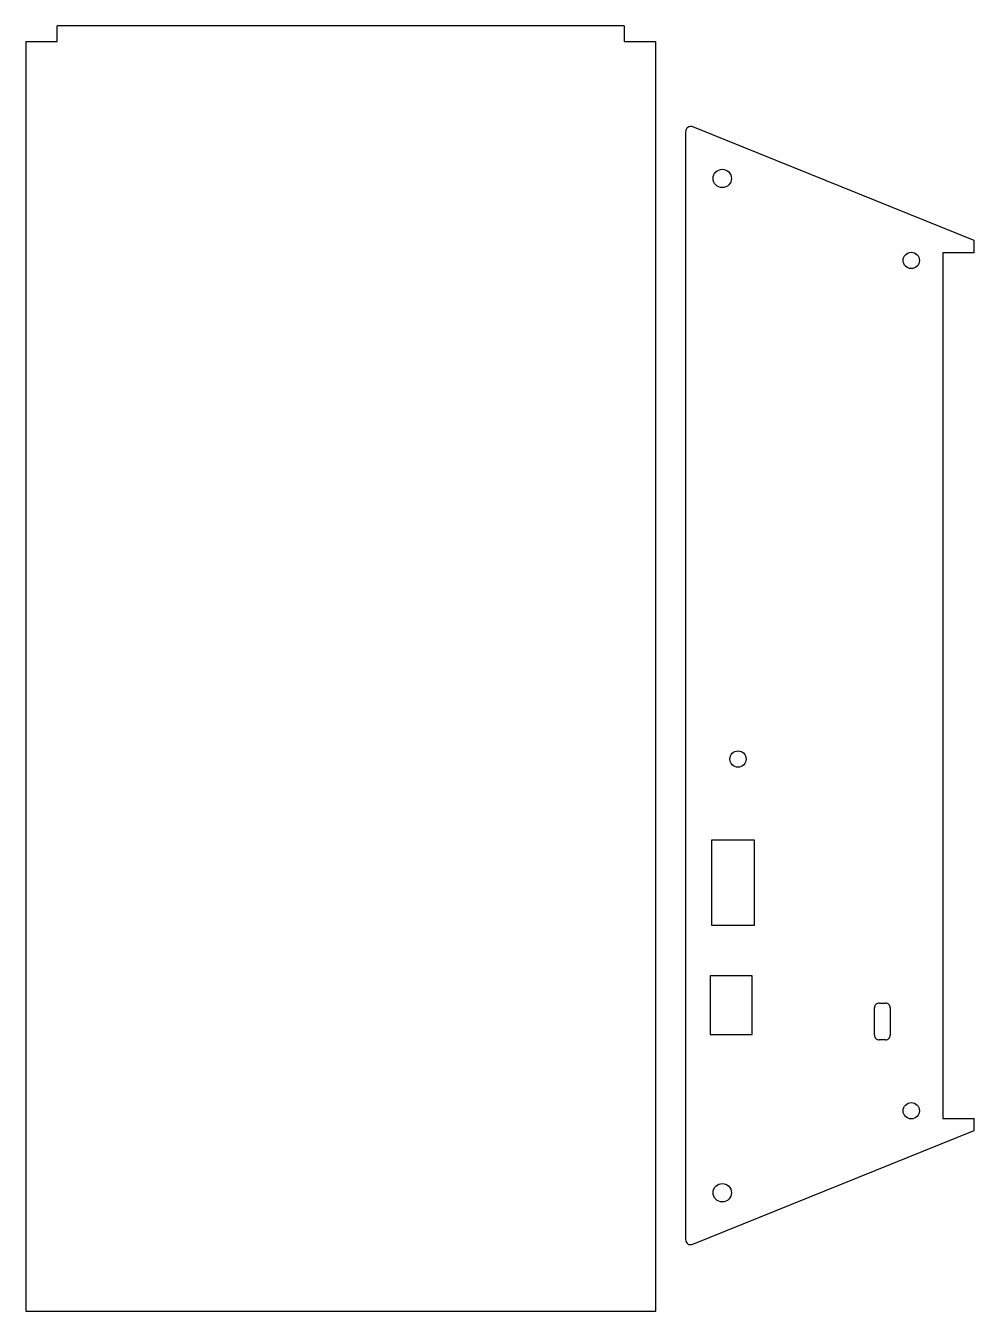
# Model space of a CAD drawing. Extents: x 0.39 to 7.5, y 1 to 10.65.
import ezdxf

# ---------------------------------------------------------------- set-up
doc = ezdxf.new("R2010")
doc.units = 0
doc.header["$MEASUREMENT"] = 0
doc.layers.get('0').update_dxf_attribs({"linetype": 'CONTINUOUS'})

msp = doc.modelspace()

# ---------------------------------------------------------------- linework, layer by layer
at = {"linetype": 'CONTINUOUS'}
for p, q in [((0.624016, 10.527559), (0.624016, 10.645669)), ((4.875984, 10.645669), (0.624016, 10.645669)), ((4.875984, 10.645669), (4.875984, 10.527559)), ((0.387795, 10.527559), (0.387795, 1)), ((0.387795, 10.527559), (0.624016, 10.527559)), ((4.875984, 10.527559), (5.112205, 10.527559)), ((5.112205, 1), (5.112205, 10.527559)), ((5.334866, 9.849678), (5.334866, 1.539154)), ((7.5, 9.033276), (5.388984, 9.886182)), ((7.5, 8.942448), (7.5, 9.033276)), ((7.5, 8.942448), (7.264, 8.942448)), ((7.264, 8.942448), (7.264, 2.446385)), ((5.852976, 4.533694), (5.530141, 4.533694)), ((5.530141, 4.533694), (5.530141, 3.895899)), ((5.852976, 3.895899), (5.852976, 4.533694)), ((5.530141, 3.895899), (5.852976, 3.895899)), ((5.520693, 3.516464), (5.520693, 3.075519)), ((5.835653, 3.516464), (5.520693, 3.516464)), ((5.835653, 3.075519), (5.835653, 3.516464)), ((6.787622, 3.312527), (6.834866, 3.312527)), ((6.752189, 3.072369), (6.752189, 3.277094)), ((6.870299, 3.277094), (6.870299, 3.072369)), ((5.520693, 3.075519), (5.835653, 3.075519)), ((6.834866, 3.036936), (6.787622, 3.036936)), ((7.264, 2.446385), (7.5, 2.446385)), ((7.5, 2.355557), (7.5, 2.446385)), ((5.388984, 1.502651), (7.5, 2.355557)), ((0.387795, 1), (5.112205, 1))]:
    msp.add_line(p, q, dxfattribs=at)
for centre, radius in [((5.610456, 9.499467), 0.068898), ((7.027779, 8.88437), 0.061024), ((5.728567, 5.143235), 0.061024), ((7.027779, 2.504463), 0.061024), ((5.610456, 1.889366), 0.068898)]:
    msp.add_circle(centre, radius, dxfattribs=at)
for centre, radius, start, end in [((5.374236, 9.849678), 0.03937, 67.999999, 179.999993), ((6.787622, 3.277094), 0.035433, 89.999996, 179.999996), ((6.834866, 3.277094), 0.035433, 0, 90.000004), ((6.787622, 3.072369), 0.035433, 180.000004, 270.000004), ((6.834866, 3.072369), 0.035433, 269.999996, 0), ((5.374236, 1.539154), 0.03937, 180.000007, 292.000001)]:
    msp.add_arc(centre, radius, start, end, dxfattribs=at)

doc.saveas('drawing.dxf')
